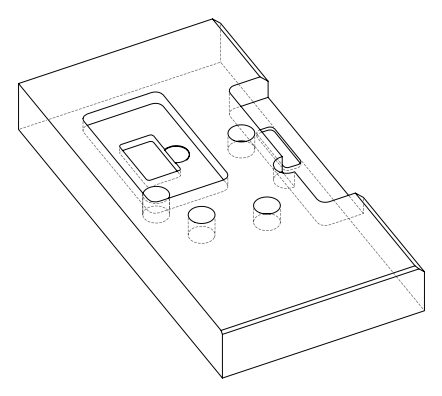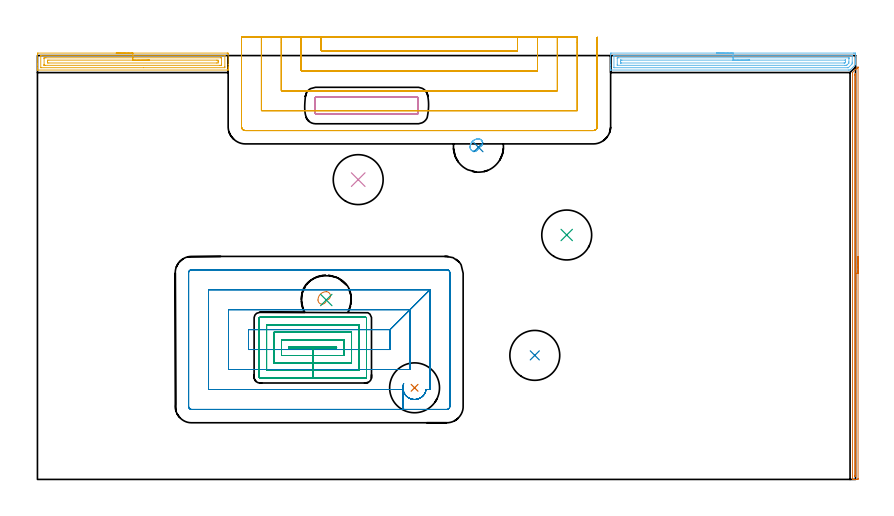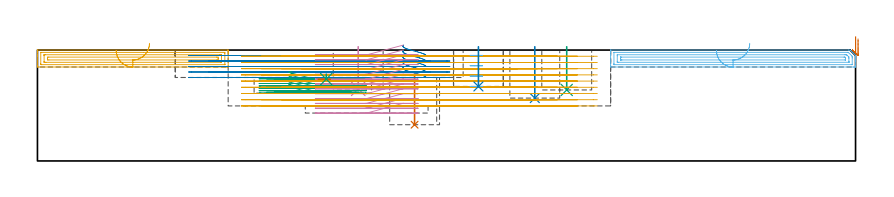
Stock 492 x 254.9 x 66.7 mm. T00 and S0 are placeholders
(PLAN: 15 operations, 7 tool changes, 89.4 min)
(1 INDEXABLE_INSERT_DRILL_BLIND_HOLE_FROM_SOLID | STEP1POCKET | UGT0302_009 | 0.13 min | 31703 mm3)
(2 INDEXABLE_INSERT_DRILL_BLIND_HOLE_FROM_SOLID_1 | STEP1POCKET_1 | UGT0302_009 | 0.13 min | 20409 mm3)
(3 INDEXABLE_INSERT_DRILL_BLIND_HOLE_FROM_SOLID_2 | STEP1POCKET_2 | UGT0302_009 | 0.11 min | 16948 mm3)
(4 INDEXABLE_INSERT_DRILL_BLIND_HOLE_FROM_SOLID_3 | STEP1POCKET_4 | UGT0302_009 | 0.1 min | 16452 mm3)
(5 AREA_MILL | FG_CHAMFER_SURFACE | UGT0205_001 | 3.9 min | 6274 mm3)
(6 AREA_MILL_1 | FG_CHAMFER_SURFACE_1 | UGT0205_001 | 4.92 min | 7974 mm3)
(7 AREA_MILL_2 | FG_CHAMFER_SURFACE_2 | UGT0205_001 | 4.09 min | 1336 mm3)
(8 MILL_RECTANGULAR_POCKET | POCKET_RECTANGULAR_STRAIGHT | NXT0201_012 | Follow Part, ap 4, ae 75% | 14.66 min | 272641 mm3)
(9 MILL_RECTANGULAR_POCKET_1 | POCKET_RECTANGULAR_STRAIGHT_1 | UGT0201_014 | Follow Part, ap 1.5, ae 75% | 9.87 min | 28102 mm3)
(10 MILL_RECTANGULAR_POCKET_2 | POCKET_RECTANGULAR_STRAIGHT_2 | NXT0201_011 | Follow Part, ap 3, ae 75% | 4.97 min | 60039 mm3)
(11 MILL_SLOT | SLOT_PARTIAL_RECTANGULAR | NXT0201_012 | Follow Part, ap 4, ae 75% | 45.26 min | 355007 mm3)
(12 MILL_BLIND_HOLE_FROM_SOLID_MATERIAL | STEP1POCKET_3 | UGT0201_094 | Spiral | 0.89 min | 8991 mm3)
(13 MILL_BLIND_HOLE_FROM_SOLID_MATERIAL_1 | STEP1POCKET_5 | UGT0201_094 | Spiral | 0.23 min | 588 mm3)
(14 BORE_BLIND_HOLE | STEP1POCKET_3 | NXT0332_004 | 0.1 min | 15 mm3)
(15 BORE_BLIND_HOLE_1 | STEP1POCKET_5 | NXT0332_004 | 0.02 min | 4 mm3)
(TOOL UGT0302_009 | Indexable Insert Drill 30mm | D30 PA180 FL50 Z2)
(TOOL UGT0205_001 | Chamfer Mill 20 x 3 x 45 deg. | D20 FL50 Z2)
(TOOL NXT0201_012 | ENDMILL 16mm [2P460-1600-NA 1630] | D16 FL38 Z6)
(TOOL UGT0201_014 | End mill 6 mm | D6 FL24 Z4)
(TOOL NXT0201_011 | ENDMILL 12mm [2P460-1200-NA 1630] | D12 FL38 Z6)
(TOOL UGT0201_094 | End mill 20 mm | D20 FL38 Z4)
(TOOL NXT0332_004 | Bore 30mm [825-36TC06-A25] | D30)
(OP 1 INDEXABLE_INSERT_DRILL_BLIND_HOLE_FROM_SOLID)
G17 G21 G94 G90
T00 M6
G54
G17 G0 G90 X226.8 Y55.1 S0 M3
G43 Z76.7 H0
G94 G81 G98 Z21.8 F250. R52.2
G80
M5
M2
(OP 2 INDEXABLE_INSERT_DRILL_BLIND_HOLE_FROM_SOLID_1)
G17 G21 G94 G90
T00 M6
G54
G17 G0 G90 X299.1 Y74.6 S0 M3
G43 Z76.7 H0
G94 G81 G98 Z37.8 F250. R68.7
G80
M5
M2
(OP 3 INDEXABLE_INSERT_DRILL_BLIND_HOLE_FROM_SOLID_2)
G17 G21 G94 G90
T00 M6
G54
G17 G0 G90 X318.3 Y147. S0 M3
G43 Z76.7 H0
G94 G81 G98 Z42.7 F250. R68.7
G80
M5
M2
(OP 4 INDEXABLE_INSERT_DRILL_BLIND_HOLE_FROM_SOLID_3)
G17 G21 G94 G90
T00 M6
G54
G17 G0 G90 X192.9 Y180.3 S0 M3
G43 Z76.7 H0
G94 G81 G98 Z43.4 F250. R68.7
G80
M5
M2
(OP 5 AREA_MILL)
G17 G21 G94 G90
T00 M6
G54
G17 G0 G90 X47.35 Y256.4 S1061 M3
G43 Z76.7 H0
Z66.5
G94 G1 X47.388 Z65.628 F250.
X47.502 Z64.764
X47.691 Z63.912
X47.953 Z63.08
X48.287 Z62.274
X48.69 Z61.5
X49.158 Z60.764
X49.69 Z60.072
X50.279 Z59.429
X50.922 Z58.84
X51.614 Z58.308
X52.35 Z57.84
X53.124 Z57.437
X53.93 Z57.103
X54.762 Z56.841
X55.614 Z56.652
X56.478 Z56.538
X57.35 Z56.5
X114.081
X114.349 Y256.397 Z56.502
X114.69 Y256.392 Z56.506
X114.7 Y256.046 Z56.852
Y249.512 Z63.383
Y248.068 Z64.829
Y247.723 Z65.172
Y247.035 Z65.865
Y246.685 Z66.215
X114.693 Y246.267 Z66.624
X114.69 Y246.203 Z66.688
X114.528 Y246.2 Z66.7
X0.172
X0.01 Y246.203 Z66.688
X0.006 Y246.268 Z66.624
X0. Y246.685 Z66.215
Y247.034 Z65.865
Y247.723 Z65.172
Y248.962 Z63.935
Y249.512 Z63.383
Y250.131 Z62.764
Y255.771 Z57.127
X0.002 Y256.048 Z56.85
X0.01 Y256.392 Z56.506
X0.353 Y256.399 Z56.499
X57.35 Y256.4 Z56.5
Y254.986 Z57.914
X112.403 Y254.985 Z57.915
X112.621 Y254.982 Z57.918
X112.679 Y254.979 Z57.921
X112.69 Y254.968 Z57.932
X112.696 Y254.934 Z57.966
X112.699 Y254.877 Z58.023
Y248.212 Z64.688
X112.693 Y247.723 Z65.177
X112.69 Y247.629 Z65.271
X112.512 Y247.619 Z65.281
X112.403 Y247.615 Z65.285
X63.777 Y247.614 Z65.286
X2.296 Y247.615 Z65.285
X2.079 Y247.618 Z65.282
X2.021 Y247.621 Z65.279
X2.01 Y247.632 Z65.268
X2.004 Y247.666 Z65.234
X2.001 Y247.723 Z65.177
X2. Y254.388 Z58.512
X2.006 Y254.877 Z58.023
X2.01 Y254.971 Z57.929
X2.188 Y254.981 Z57.919
X2.297 Y254.985 Z57.915
X57.35 Y254.986 Z57.914
Y253.572 Z59.328
X110.025 Y253.571 Z59.329
X110.508 Y253.569 Z59.331
X110.667 Y253.567 Z59.333
X110.687 Y253.565 Z59.335
X110.692 Y253.512 Z59.388
X110.697 Y253.409 Z59.491
X110.699 Y253.281 Z59.619
X110.7 Y253.088 Z59.812
Y250.213 Z62.687
X110.699 Y249.512 Z63.388
X110.698 Y249.321 Z63.579
X110.69 Y249.127 Z63.773
X110.679 Y249.035 Z63.865
X110.628 Y249.033 Z63.867
X110.508 Y249.03 Z63.87
X110.097 Y249.029 Z63.871
X109.614 Y249.028 Z63.872
X4.675 Y249.029 Z63.871
X4.192 Y249.031 Z63.869
X4.033 Y249.033 Z63.867
X4.013 Y249.035 Z63.865
X4.008 Y249.088 Z63.812
X4.003 Y249.191 Z63.709
X4.001 Y249.319 Z63.581
X4. Y249.512 Z63.388
Y253.088 Z59.812
X4.002 Y253.279 Z59.621
X4.01 Y253.473 Z59.427
X4.021 Y253.565 Z59.335
X4.072 Y253.567 Z59.333
X4.192 Y253.57 Z59.33
X4.603 Y253.571 Z59.329
X5.086 Y253.572 Z59.328
X57.35
Y252.157 Z60.743
X107.864
X108.675 Y252.15 Z60.75
X108.7 Y251.321 Z61.579
Y251.3 Z61.6
X108.677 Y250.45 Z62.45
X107.827 Y250.443 Z62.457
X6.836
X6.025 Y250.45 Z62.45
X6. Y251.279 Z61.621
Y251.3 Z61.6
X6.023 Y252.15 Z60.75
X6.873 Y252.157 Z60.743
X57.35
X58.222 Z60.781
X59.086 Z60.895
X59.938 Z61.083
X60.77 Z61.346
X61.576 Z61.68
X62.35 Z62.082
X63.086 Z62.551
X63.778 Z63.082
X64.421 Z63.672
X65.01 Z64.315
X65.542 Z65.007
X66.01 Z65.743
X66.413 Z66.516
X66.747 Z67.322
X67.009 Z68.154
X67.198 Z69.006
X67.312 Z69.871
X67.35 Z70.743
G0 Z76.7
M5
M2
(OP 6 AREA_MILL_1)
G17 G21 G94 G90
T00 M6
G54
G17 G0 G90 X408.35 Y256.4 S1061 M3
G43 Z76.7 H0
Z66.5
G94 G1 X408.388 Z65.628 F250.
X408.502 Z64.764
X408.691 Z63.912
X408.953 Z63.08
X409.287 Z62.274
X409.69 Z61.5
X410.158 Z60.764
X410.69 Z60.072
X411.279 Z59.429
X411.922 Z58.84
X412.614 Z58.309
X413.35 Z57.84
X414.124 Z57.437
X414.93 Z57.103
X415.762 Z56.841
X416.614 Z56.652
X417.478 Z56.538
X418.35 Z56.5
X490.788 Y256.399 Z56.501
X491.414 Y256.396 Z56.504
X491.993 Y256.391 Z56.505
X491.997 Y256.355 Z56.541
X492. Y255.771 Z57.125
Y255.464 Z57.432
Y253.088 Z59.806
Y252.475 Z60.422
Y252.194 Z60.702
Y251.581 Z61.316
Y251.3 Z61.596
Y250.738 Z62.161
Y250.073 Z62.826
X491.992 Y249.512 Z63.387
X491.99 Y249.5 Z63.398
X491.86 Y249.359 Z63.539
X489.025 Y246.525 Z66.374
X488.882 Y246.382 Z66.516
X488.741 Y246.243 Z66.656
X488.702 Y246.207 Z66.693
X487.85 Y246.2 Z66.7
X344.84
X344.71 Y246.203 Z66.688
X344.707 Y246.254 Z66.637
X344.7 Y246.595 Z66.304
Y247.161 Z65.738
Y247.723 Z65.172
Y248.899 Z63.998
Y249.512 Z63.382
Y255.771 Z57.126
X344.702 Y256.08 Z56.817
X344.71 Y256.391 Z56.505
X345.021 Y256.399 Z56.499
X418.35 Y256.4 Z56.5
Y254.986 Z57.914
X489.632 Y254.985 Z57.915
X489.741 Y254.984 Z57.916
X489.957 Y254.979 Z57.921
X489.991 Y254.974 Z57.926
X489.994 Y254.961 Z57.939
X489.997 Y254.929 Z57.971
X489.999 Y254.877 Z58.023
X490. Y250.932 Z61.968
X489.996 Y250.406 Z62.494
X489.991 Y250.046 Z62.854
X489.975 Y249.937 Z62.963
X489.597 Y249.547 Z63.353
X487.85 Y247.8 Z65.1
X487.812 Y247.762 Z65.138
X487.771 Y247.723 Z65.177
X487.676 Y247.638 Z65.262
X487.651 Y247.621 Z65.279
X487.539 Y247.618 Z65.282
X487.394 Y247.616 Z65.284
X487.177 Y247.614 Z65.286
X487.068
X347.068 Y247.615 Z65.285
X346.959 Y247.616 Z65.284
X346.743 Y247.621 Z65.279
X346.709 Y247.626 Z65.274
X346.706 Y247.639 Z65.261
X346.703 Y247.671 Z65.229
X346.701 Y247.723 Z65.177
X346.7 Y254.351 Z58.549
X346.703 Y254.877 Z58.023
X346.707 Y254.968 Z57.932
X346.709 Y254.975 Z57.925
X346.722 Y254.979 Z57.921
X346.778 Y254.983 Z57.917
X346.85 Y254.985 Z57.915
X418.35 Y254.986 Z57.914
Y253.572 Z59.328
X487.919 Y253.571 Z59.329
X487.961 Y253.57 Z59.33
X487.983 Y253.568 Z59.332
X487.988 Y253.566 Z59.334
X487.991 Y253.538 Z59.362
X487.998 Y253.238 Z59.662
X488. Y253.088 Z59.812
Y252.938 Z59.962
X487.999 Y251.151 Z61.749
X487.99 Y250.406 Z62.494
X487.924 Y250.332 Z62.568
X487.85 Y250.252 Z62.648
X486.959 Y249.359 Z63.541
X486.707 Y249.115 Z63.785
X486.637 Y249.048 Z63.852
X486.544 Y249.035 Z63.865
X486.068 Y249.031 Z63.869
X485.658 Y249.029 Z63.871
X348.781
X348.739 Y249.03 Z63.87
X348.717 Y249.032 Z63.868
X348.712 Y249.034 Z63.866
X348.709 Y249.062 Z63.838
X348.702 Y249.362 Z63.538
X348.7 Y249.512 Z63.388
Y249.662 Z63.238
Y253.088 Z59.812
Y253.238 Z59.662
X348.702 Y253.389 Z59.511
X348.706 Y253.489 Z59.411
X348.71 Y253.563 Z59.337
X348.731 Y253.565 Z59.335
X348.85 Y253.568 Z59.332
X349.26 Y253.571 Z59.329
X418.35 Y253.572 Z59.328
Y252.157 Z60.743
X485.621
X485.825 Y252.156 Z60.744
X485.927 Y252.154 Z60.746
X485.976 Y252.151 Z60.749
X485.99 Y252.148 Z60.752
X485.991 Y252.13 Z60.77
X486. Y251.369 Z61.531
X485.999 Y251.3 Z61.6
X485.99 Y250.888 Z62.012
X485.982 Y250.843 Z62.057
X485.955 Y250.811 Z62.089
X485.902 Y250.754 Z62.146
X485.811 Y250.664 Z62.236
X485.596 Y250.456 Z62.444
X485.177 Y250.444 Z62.456
X485.14 Y250.443 Z62.457
X351.079
X350.875 Y250.444 Z62.456
X350.773 Y250.446 Z62.454
X350.724 Y250.449 Z62.451
X350.71 Y250.452 Z62.448
X350.7 Y251.3 Z61.6
X350.705 Y252.121 Z60.779
X350.71 Y252.147 Z60.753
X350.724 Y252.15 Z60.75
X350.776 Y252.154 Z60.746
X350.882 Y252.156 Z60.744
X351.096 Y252.157 Z60.743
X351.523
X418.35
X419.222 Z60.781
X420.086 Z60.895
X420.938 Z61.083
X421.77 Z61.346
X422.576 Z61.68
X423.35 Z62.082
X424.086 Z62.551
X424.778 Z63.082
X425.421 Z63.672
X426.01 Z64.315
X426.542 Z65.007
X427.01 Z65.743
X427.413 Z66.516
X427.747 Z67.322
X428.009 Z68.154
X428.198 Z69.006
X428.312 Z69.871
X428.35 Z70.743
G0 Z76.7
M5
M2
(OP 7 AREA_MILL_2)
G17 G21 G94 G90
T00 M6
G54
G17 G0 G90 X493.5 Y134. S1061 M3
G43 Z76.7 H0
Z73.4
G94 G1 Y133.962 Z72.528 F250.
Y133.848 Z71.663
Y133.659 Z70.812
Y133.397 Z69.98
Y133.063 Z69.174
Y132.66 Z68.4
Y132.192 Z67.664
Y131.66 Z66.972
Y131.071 Z66.329
Y130.428 Z65.74
Y129.736 Z65.208
Y129. Z64.74
Y128.226 Z64.337
Y127.42 Z64.003
Y126.588 Z63.741
Y125.737 Z63.552
Y124.872 Z63.438
Y124. Z63.4
Y0.627
X493.497 Y0.282
X493.492 Y0.01 Z63.403
X493.16 Y0. Z63.734
X492.639 Z64.258
X492.287 Z64.609
X491.765 Z65.131
X491.413 Z65.481
X490.474 Z66.426
X490.336 Y0.002 Z66.557
X490.203 Y0.01 Z66.688
X490.2 Y0.18 Z66.7
Y244.691
X490.202 Y244.699 Z66.698
X490.204 Y244.704 Z66.695
X492.287 Y246.789 Z64.609
X492.425 Y246.926 Z64.473
X492.582 Y247.083 Z64.316
X492.724 Y247.226 Z64.172
X492.872 Y247.373 Z64.026
X493.009 Y247.51 Z63.889
X493.16 Y247.663 Z63.735
X493.319 Y247.82 Z63.579
X493.437 Y247.94 Z63.457
X493.489 Y247.989 Z63.403
X493.497 Y247.901 Z63.4
X493.5 Y247.861
Y124.
X492.086 Z64.814
Y2.621
X492.085 Y2.415 Z64.815
X492.084 Y2.306 Z64.816
X492.079 Y2.026 Z64.821
X491.813 Y2.006 Z65.087
X491.662 Y2.005 Z65.238
X491.63 Y2.008 Z65.27
X491.621 Y2.011 Z65.279
X491.619 Y2.022 Z65.281
X491.616 Y2.059 Z65.284
X491.615 Y2.209 Z65.285
X491.614 Y2.415 Z65.286
X491.615 Y242.903 Z65.285
X491.616 Y243.385 Z65.284
X491.619 Y243.587 Z65.281
X491.621 Y243.644 Z65.279
X491.644 Y243.682 Z65.256
X491.75 Y243.797 Z65.15
X491.857 Y243.902 Z65.043
X492.026 Y244.064 Z64.874
X492.079 Y244.111 Z64.821
X492.082 Y244.006 Z64.818
X492.085 Y243.797 Z64.815
Y243.591
X492.086 Y124. Z64.814
Y123.128 Z64.852
Y122.264 Z64.966
Y121.412 Z65.155
Y120.58 Z65.417
Y119.774 Z65.751
Y119. Z66.154
Y118.264 Z66.623
Y117.572 Z67.154
Y116.929 Z67.743
Y116.34 Z68.386
Y115.809 Z69.078
Y115.34 Z69.814
Y114.937 Z70.588
Y114.603 Z71.394
Y114.341 Z72.226
Y114.152 Z73.078
Y114.038 Z73.943
Y114. Z74.814
G0 Z76.7
M5
M2
(OP 8 MILL_RECTANGULAR_POCKET)
G17 G21 G94 G90
T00 M6
G54
G17 G0 G90 X220.25 Y57.577 S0 M3
G43 Z76.7 H1
Z69.7
G94 G1 X220.012 Y56.828 Z69.489 F250.
X219.939 Y56.461 Z69.389
X219.867 Y56.093 Z69.288
X219.798 Y55.147 Z69.034
X219.858 Y54.2 Z68.78
X220.044 Y53.271 Z68.526
X220.353 Y52.374 Z68.272
X220.518 Y52.037 Z68.172
X220.682 Y51.7 Z68.071
X221.217 Y50.876 Z67.808
X221.862 Y50.135 Z67.545
X222.604 Y49.491 Z67.281
X222.915 Y49.281 Z67.181
X223.225 Y49.074 Z67.081
X223.79 Y48.773 Z66.909
X224.381 Y48.525 Z66.738
X225.151 Y48.302 Z66.523
X225.516 Y48.214 Z66.422
X226.497 Y48.103 Z66.158
X227.484 Y48.129 Z65.893
X228.458 Y48.294 Z65.628
X229.399 Y48.594 Z65.364
X229.739 Y48.751 Z65.263
X230.08 Y48.91 Z65.163
X230.938 Y49.45 Z64.891
X231.711 Y50.108 Z64.619
X232.381 Y50.87 Z64.347
X232.591 Y51.181 Z64.246
X232.802 Y51.492 Z64.146
X233.254 Y52.381 Z63.879
X233.576 Y53.325 Z63.611
X233.722 Y54.1 Z63.4
X236. F500.
Y114.1
X224. Y102.1
X212. Y90.1
X126.9
Y78.1
X212.
Y90.1
X224. Y102.1
X114.9
Y66.1
X224.
Y102.1
X236. Y114.1
X102.9
Y54.1
X219.882
Y42.1
X246.2
G3 X248. Y43.9 R1.8
G1 Y124.3
G3 X246.2 Y126.1 R1.8
G1 X92.7
G3 X90.9 Y124.3 R1.8
G1 Y43.9
G3 X92.7 Y42.1 R1.8
G1 X219.882
X220.882
G0 X220.25 Y57.576 Z66.4
G1 X220.012 Y56.828 Z66.19 F250.
X219.939 Y56.461 Z66.089
X219.867 Y56.093 Z65.989
X219.798 Y55.143 Z65.734
X219.859 Y54.193 Z65.478
X220.047 Y53.26 Z65.223
X220.359 Y52.36 Z64.968
X220.524 Y52.023 Z64.868
X220.69 Y51.686 Z64.767
X221.224 Y50.868 Z64.505
X221.866 Y50.131 Z64.244
X222.604 Y49.491 Z63.982
X222.915 Y49.281 Z63.881
X223.225 Y49.074 Z63.781
X223.79 Y48.773 Z63.61
X224.381 Y48.525 Z63.438
X224.737 Y48.416 Z63.338
X225.095 Y48.306 Z63.238
X225.957 Y48.147 Z63.003
X226.832 Y48.096 Z62.768
X227.706 Y48.155 Z62.533
X228.566 Y48.321 Z62.299
X229.399 Y48.594 Z62.064
X229.739 Y48.751 Z61.963
X230.08 Y48.91 Z61.863
X230.938 Y49.449 Z61.591
X231.709 Y50.107 Z61.32
X232.379 Y50.868 Z61.048
X232.59 Y51.178 Z60.947
X232.8 Y51.489 Z60.847
X233.253 Y52.379 Z60.579
X233.576 Y53.325 Z60.311
X233.722 Y54.1 Z60.1
X236. F500.
Y114.1
X224. Y102.1
X212. Y90.1
X126.9
Y78.1
X212.
Y90.1
X224. Y102.1
X114.9
Y66.1
X224.
Y102.1
X236. Y114.1
X102.9
Y54.1
X219.882
Y42.1
X246.2
G3 X248. Y43.9 R1.8
G1 Y124.3
G3 X246.2 Y126.1 R1.8
G1 X92.7
G3 X90.9 Y124.3 R1.8
G1 Y43.9
G3 X92.7 Y42.1 R1.8
G1 X219.882
X220.882
G0 X220.252 Y57.576 Z63.1
G1 X220.21 Y57.476 Z63.071 F250.
X220.149 Y57.301 Z63.021
X220.049 Y56.939 Z62.92
X219.952 Y56.577 Z62.82
X219.814 Y55.589 Z62.553
X219.818 Y54.591 Z62.285
X219.962 Y53.604 Z62.018
X220.245 Y52.647 Z61.751
X220.66 Y51.74 Z61.483
X221.199 Y50.9 Z61.216
X221.851 Y50.146 Z60.949
X222.604 Y49.49 Z60.681
X222.915 Y49.281 Z60.581
X223.228 Y49.073 Z60.48
X223.861 Y48.741 Z60.289
X224.523 Y48.475 Z60.097
X224.885 Y48.372 Z59.997
X225.246 Y48.27 Z59.896
X226.033 Y48.138 Z59.682
X226.83 Y48.096 Z59.468
X227.205 Y48.118 Z59.368
X227.579 Y48.14 Z59.267
X228.555 Y48.322 Z59.001
X229.495 Y48.639 Z58.736
X230.382 Y49.085 Z58.47
X231.197 Y49.651 Z58.204
X231.476 Y49.901 Z58.103
X231.755 Y50.152 Z58.003
X232.247 Y50.699 Z57.806
X232.678 Y51.294 Z57.609
X233.046 Y51.931 Z57.412
X233.198 Y52.274 Z57.311
X233.35 Y52.616 Z57.211
X233.577 Y53.326 Z57.011
X233.722 Y54.1 Z56.8
X236. F500.
Y114.1
X224. Y102.1
X212. Y90.1
X126.9
Y78.1
X212.
Y90.1
X224. Y102.1
X114.9
Y66.1
X224.
Y102.1
X236. Y114.1
X102.9
Y54.1
X219.882
Y42.1
X246.2
G3 X248. Y43.9 R1.8
G1 Y124.3
G3 X246.2 Y126.1 R1.8
G1 X92.7
G3 X90.9 Y124.3 R1.8
G1 Y43.9
G3 X92.7 Y42.1 R1.8
G1 X219.882
X220.882
G0 X220.251 Y57.578 Z59.8
G1 X220.232 Y57.533 Z59.787 F250.
X220.019 Y56.857 Z59.597
X219.944 Y56.49 Z59.497
X219.871 Y56.122 Z59.396
X219.798 Y55.135 Z59.131
X219.865 Y54.147 Z58.866
X220.07 Y53.178 Z58.6
X220.192 Y52.824 Z58.5
X220.314 Y52.469 Z58.399
X220.73 Y51.615 Z58.145
X221.257 Y50.825 Z57.89
X221.885 Y50.112 Z57.636
X222.604 Y49.491 Z57.381
X222.915 Y49.281 Z57.281
X223.228 Y49.073 Z57.18
X223.861 Y48.741 Z56.989
X224.523 Y48.475 Z56.797
X224.885 Y48.372 Z56.696
X225.246 Y48.27 Z56.596
X226.033 Y48.138 Z56.382
X226.83 Y48.096 Z56.168
X227.205 Y48.118 Z56.068
X227.579 Y48.14 Z55.967
X228.595 Y48.332 Z55.69
X229.572 Y48.671 Z55.413
X230.489 Y49.15 Z55.136
X231.326 Y49.757 Z54.859
X232.024 Y50.436 Z54.598
X232.537 Y51.085 Z54.376
X232.971 Y51.789 Z54.155
X233.319 Y52.539 Z53.933
X233.576 Y53.325 Z53.711
X233.723 Y54.1 Z53.5
X236. F500.
Y114.1
X224. Y102.1
X212. Y90.1
X126.9
Y78.1
X212.
Y90.1
X224. Y102.1
X114.9
Y66.1
X224.
Y102.1
X236. Y114.1
X102.9
Y54.1
X219.882
Y42.1
X246.2
G3 X248. Y43.9 R1.8
G1 Y124.3
G3 X246.2 Y126.1 R1.8
G1 X92.7
G3 X90.9 Y124.3 R1.8
G1 Y43.9
G3 X92.7 Y42.1 R1.8
G1 X219.882
X220.882
G0 X220.262 Y57.571 Z56.5
G1 X220.138 Y57.264 Z56.411 F250.
X219.909 Y56.358 Z56.161
X219.861 Y55.987 Z56.061
X219.815 Y55.614 Z55.96
Y54.613 Z55.692
X219.958 Y53.622 Z55.423
X220.24 Y52.661 Z55.155
X220.655 Y51.75 Z54.887
X221.195 Y50.907 Z54.618
X221.849 Y50.149 Z54.35
X222.604 Y49.491 Z54.082
X222.915 Y49.281 Z53.981
X223.225 Y49.074 Z53.882
X223.79 Y48.773 Z53.71
X224.381 Y48.525 Z53.538
X224.737 Y48.416 Z53.438
X225.095 Y48.306 Z53.338
X225.957 Y48.147 Z53.103
X226.832 Y48.096 Z52.868
X227.706 Y48.155 Z52.634
X228.566 Y48.321 Z52.399
X229.399 Y48.594 Z52.164
X229.739 Y48.751 Z52.064
X230.079 Y48.909 Z51.963
X230.898 Y49.42 Z51.704
X231.64 Y50.038 Z51.446
X232.289 Y50.752 Z51.187
X232.835 Y51.548 Z50.929
X233.267 Y52.411 Z50.67
X233.576 Y53.325 Z50.411
X233.723 Y54.1 Z50.2
X236. F500.
Y114.1
X224. Y102.1
X212. Y90.1
X126.9
Y78.1
X212.
Y90.1
X224. Y102.1
X114.9
Y66.1
X224.
Y102.1
X236. Y114.1
X102.9
Y54.1
X219.881
Y42.1
X246.2
G3 X248. Y43.9 R1.8
G1 Y124.3
G3 X246.2 Y126.1 R1.8
G1 X92.7
G3 X90.9 Y124.3 R1.8
G1 Y43.9
G3 X92.7 Y42.1 R1.8
G1 X219.881
X220.881
G0 Z76.7
M5
M2
(OP 9 MILL_RECTANGULAR_POCKET_1)
G17 G21 G94 G90
T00 M6
G54
G17 G0 G90 X153.066 Y79.5 S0 M3
G43 Z76.7 H0
Z53.872
G94 G1 X151.3 Z53.399 F250.
Y79. Z53.265
X165.6 Z49.433
X179.9 F500.
Y79.5
X151.3
Y79.
X165.6
Y74.5
X184.4
Y84.
X146.8
Y74.5
X165.6
Y70.
X188.9
Y88.5
X142.3
Y70.
X165.6
Y65.5
X193.4
Y93.
X137.8
Y65.5
X165.6
Y61.
X197.4
G3 X197.9 Y61.5 R0.5
G1 Y97.
G3 X197.4 Y97.5 R0.5
G1 X133.8
G3 X133.3 Y97. R0.5
G1 Y61.5
G3 X133.8 Y61. R0.5
G1 X165.6
X166.6
G0 X153.066 Y79.5 Z52.433
G1 X151.3 Z51.96 F250.
Y79. Z51.826
X165.6 Z47.994
X179.9 F500.
Y79.5
X151.3
Y79.
X165.6
Y74.5
X184.4
Y84.
X146.8
Y74.5
X165.6
Y70.
X188.9
Y88.5
X142.3
Y70.
X165.6
Y65.5
X193.4
Y93.
X137.8
Y65.5
X165.6
Y61.
X197.4
G3 X197.9 Y61.5 R0.5
G1 Y97.
G3 X197.4 Y97.5 R0.5
G1 X133.8
G3 X133.3 Y97. R0.5
G1 Y61.5
G3 X133.8 Y61. R0.5
G1 X165.6
X166.6
G0 X153.066 Y79.5 Z50.994
G1 X151.3 Z50.521 F250.
Y79. Z50.387
X165.6 Z46.556
X179.9 F500.
Y79.5
X151.3
Y79.
X165.6
Y74.5
X184.4
Y84.
X146.8
Y74.5
X165.6
Y70.
X188.9
Y88.5
X142.3
Y70.
X165.6
Y65.5
X193.4
Y93.
X137.8
Y65.5
X165.6
Y61.
X197.4
G3 X197.9 Y61.5 R0.5
G1 Y97.
G3 X197.4 Y97.5 R0.5
G1 X133.8
G3 X133.3 Y97. R0.5
G1 Y61.5
G3 X133.8 Y61. R0.5
G1 X165.6
X166.6
G0 X153.066 Y79.5 Z49.556
G1 X151.3 Z49.082 F250.
Y79. Z48.948
X165.6 Z45.117
X179.9 F500.
Y79.5
X151.3
Y79.
X165.6
Y74.5
X184.4
Y84.
X146.8
Y74.5
X165.6
Y70.
X188.9
Y88.5
X142.3
Y70.
X165.6
Y65.5
X193.4
Y93.
X137.8
Y65.5
X165.6
Y61.
X197.4
G3 X197.9 Y61.5 R0.5
G1 Y97.
G3 X197.4 Y97.5 R0.5
G1 X133.8
G3 X133.3 Y97. R0.5
G1 Y61.5
G3 X133.8 Y61. R0.5
G1 X165.6
X166.6
G0 X153.066 Y79.5 Z48.117
G1 X151.3 Z47.643 F250.
Y79. Z47.509
X165.6 Z43.678
X179.9 F500.
Y79.5
X151.3
Y79.
X165.6
Y74.5
X184.4
Y84.
X146.8
Y74.5
X165.6
Y70.
X188.9
Y88.5
X142.3
Y70.
X165.6
Y65.5
X193.4
Y93.
X137.8
Y65.5
X165.6
Y61.
X197.4
G3 X197.9 Y61.5 R0.5
G1 Y97.
G3 X197.4 Y97.5 R0.5
G1 X133.8
G3 X133.3 Y97. R0.5
G1 Y61.5
G3 X133.8 Y61. R0.5
G1 X165.6
X166.6
G0 X153.066 Y79.5 Z46.678
G1 X151.3 Z46.205 F250.
Y79. Z46.071
X165.6 Z42.239
X179.9 F500.
Y79.5
X151.3
Y79.
X165.6
Y74.5
X184.4
Y84.
X146.8
Y74.5
X165.6
Y70.
X188.9
Y88.5
X142.3
Y70.
X165.6
Y65.5
X193.4
Y93.
X137.8
Y65.5
X165.6
Y61.
X197.4
G3 X197.9 Y61.5 R0.5
G1 Y97.
G3 X197.4 Y97.5 R0.5
G1 X133.8
G3 X133.3 Y97. R0.5
G1 Y61.5
G3 X133.8 Y61. R0.5
G1 X165.6
X166.6
G0 X153.066 Y79.5 Z45.239
G1 X151.3 Z44.766 F250.
Y79. Z44.632
X165.6 Z40.8
X179.9 F500.
Y79.5
X151.3
Y79.
X165.6
Y74.5
X184.4
Y84.
X146.8
Y74.5
X165.6
Y70.
X188.9
Y88.5
X142.3
Y70.
X165.6
Y65.5
X193.4
Y93.
X137.8
Y65.5
X165.6
Y61.
X197.4
G3 X197.9 Y61.5 R0.5
G1 Y97.
G3 X197.4 Y97.5 R0.5
G1 X133.8
G3 X133.3 Y97. R0.5
G1 Y61.5
G3 X133.8 Y61. R0.5
G1 X165.6
X166.6
G0 Z76.7
M5
M2
(OP 10 MILL_RECTANGULAR_POCKET_2)
G17 G21 G94 G90
T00 M6
G54
G17 G0 G90 X220.076 Y229.8 S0 M3
G43 Z76.7 H1
Z69.7
G94 G1 X198. Z63.785 F250.
X167.3 F500.
G3 X167.1 Y229.6 R0.2
G1 Y220.1
G3 X167.3 Y219.9 R0.2
G1 X228.7
G3 X228.9 Y220.1 R0.2
G1 Y229.6
G3 X228.7 Y229.8 R0.2
G1 X198.
X197.
G0 X220.076 Z66.785
G1 X198. Z60.869 F250.
X167.3 F500.
G3 X167.1 Y229.6 R0.2
G1 Y220.1
G3 X167.3 Y219.9 R0.2
G1 X228.7
G3 X228.9 Y220.1 R0.2
G1 Y229.6
G3 X228.7 Y229.8 R0.2
G1 X198.
X197.
G0 X220.076 Z63.869
G1 X198. Z57.954 F250.
X167.3 F500.
G3 X167.1 Y229.6 R0.2
G1 Y220.1
G3 X167.3 Y219.9 R0.2
G1 X228.7
G3 X228.9 Y220.1 R0.2
G1 Y229.6
G3 X228.7 Y229.8 R0.2
G1 X198.
X197.
G0 X220.076 Z60.954
G1 X198. Z55.038 F250.
X167.3 F500.
G3 X167.1 Y229.6 R0.2
G1 Y220.1
G3 X167.3 Y219.9 R0.2
G1 X228.7
G3 X228.9 Y220.1 R0.2
G1 Y229.6
G3 X228.7 Y229.8 R0.2
G1 X198.
X197.
G0 X220.076 Z58.038
G1 X198. Z52.123 F250.
X167.3 F500.
G3 X167.1 Y229.6 R0.2
G1 Y220.1
G3 X167.3 Y219.9 R0.2
G1 X228.7
G3 X228.9 Y220.1 R0.2
G1 Y229.6
G3 X228.7 Y229.8 R0.2
G1 X198.
X197.
G0 X220.076 Z55.123
G1 X198. Z49.208 F250.
X167.3 F500.
G3 X167.1 Y229.6 R0.2
G1 Y220.1
G3 X167.3 Y219.9 R0.2
G1 X228.7
G3 X228.9 Y220.1 R0.2
G1 Y229.6
G3 X228.7 Y229.8 R0.2
G1 X198.
X197.
G0 X220.076 Z52.208
G1 X198. Z46.292 F250.
X167.3 F500.
G3 X167.1 Y229.6 R0.2
G1 Y220.1
G3 X167.3 Y219.9 R0.2
G1 X228.7
G3 X228.9 Y220.1 R0.2
G1 Y229.6
G3 X228.7 Y229.8 R0.2
G1 X198.
X197.
G0 X220.076 Z49.292
G1 X198. Z43.377 F250.
X167.3 F500.
G3 X167.1 Y229.6 R0.2
G1 Y220.1
G3 X167.3 Y219.9 R0.2
G1 X228.7
G3 X228.9 Y220.1 R0.2
G1 Y229.6
G3 X228.7 Y229.8 R0.2
G1 X198.
X197.
G0 X220.076 Z46.377
G1 X198. Z40.462 F250.
X167.3 F500.
G3 X167.1 Y229.6 R0.2
G1 Y220.1
G3 X167.3 Y219.9 R0.2
G1 X228.7
G3 X228.9 Y220.1 R0.2
G1 Y229.6
G3 X228.7 Y229.8 R0.2
G1 X198.
X197.
G0 X220.076 Z43.462
G1 X198. Z37.546 F250.
X167.3 F500.
G3 X167.1 Y229.6 R0.2
G1 Y220.1
G3 X167.3 Y219.9 R0.2
G1 X228.7
G3 X228.9 Y220.1 R0.2
G1 Y229.6
G3 X228.7 Y229.8 R0.2
G1 X198.
X197.
G0 X220.076 Z40.546
G1 X198. Z34.631 F250.
X167.3 F500.
G3 X167.1 Y229.6 R0.2
G1 Y220.1
G3 X167.3 Y219.9 R0.2
G1 X228.7
G3 X228.9 Y220.1 R0.2
G1 Y229.6
G3 X228.7 Y229.8 R0.2
G1 X198.
X197.
G0 X220.076 Z37.631
G1 X198. Z31.715 F250.
X167.3 F500.
G3 X167.1 Y229.6 R0.2
G1 Y220.1
G3 X167.3 Y219.9 R0.2
G1 X228.7
G3 X228.9 Y220.1 R0.2
G1 Y229.6
G3 X228.7 Y229.8 R0.2
G1 X198.
X197.
G0 X220.076 Z34.715
G1 X198. Z28.8 F250.
X167.3 F500.
G3 X167.1 Y229.6 R0.2
G1 Y220.1
G3 X167.3 Y219.9 R0.2
G1 X228.7
G3 X228.9 Y220.1 R0.2
G1 Y229.6
G3 X228.7 Y229.8 R0.2
G1 X198.
X197.
G0 Z76.7
M5
M2
(OP 11 MILL_SLOT)
G17 G21 G94 G90
T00 M6
G54
G17 G0 G90 X170.7 Y265.9 S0 M3
G43 Z76.7 H1
Z62.967
G94 G1 Y262.9 F250.
Y257.8 F500.
X288.7
Y262.9
Y265.9 F250.
X158.7
Y262.9
Y245.8 F500.
X300.7
Y262.9
Y265.9 F250.
X146.7
Y262.9
Y233.8 F500.
X312.7
Y262.9
Y265.9 F250.
X134.7
Y262.9
Y221.8 F500.
X324.7
Y262.9
Y265.9 F250.
X122.7
Y262.9
Y212.2 F500.
G3 X125.1 Y209.8 R2.4
G1 X334.3
G3 X336.7 Y212.2 R2.4
G1 Y262.9
Y265.9 F250.
G0 X170.7 Z59.233
G1 Y262.9
Y257.8 F500.
X288.7
Y262.9
Y265.9 F250.
X158.7
Y262.9
Y245.8 F500.
X300.7
Y262.9
Y265.9 F250.
X146.7
Y262.9
Y233.8 F500.
X312.7
Y262.9
Y265.9 F250.
X134.7
Y262.9
Y221.8 F500.
X324.7
Y262.9
Y265.9 F250.
X122.7
Y262.9
Y212.2 F500.
G3 X125.1 Y209.8 R2.4
G1 X334.3
G3 X336.7 Y212.2 R2.4
G1 Y262.9
Y265.9 F250.
G0 X170.7 Z55.5
G1 Y262.9
Y257.8 F500.
X288.7
Y262.9
Y265.9 F250.
X158.7
Y262.9
Y245.8 F500.
X300.7
Y262.9
Y265.9 F250.
X146.7
Y262.9
Y233.8 F500.
X312.7
Y262.9
Y265.9 F250.
X134.7
Y262.9
Y221.8 F500.
X324.7
Y262.9
Y265.9 F250.
X122.7
Y262.9
Y212.2 F500.
G3 X125.1 Y209.8 R2.4
G1 X334.3
G3 X336.7 Y212.2 R2.4
G1 Y262.9
Y265.9 F250.
G0 X170.7 Z51.767
G1 Y262.9
Y257.8 F500.
X288.7
Y262.9
Y265.9 F250.
X158.7
Y262.9
Y245.8 F500.
X300.7
Y262.9
Y265.9 F250.
X146.7
Y262.9
Y233.8 F500.
X312.7
Y262.9
Y265.9 F250.
X134.7
Y262.9
Y221.8 F500.
X324.7
Y262.9
Y265.9 F250.
X122.7
Y262.9
Y212.2 F500.
G3 X125.1 Y209.8 R2.4
G1 X334.3
G3 X336.7 Y212.2 R2.4
G1 Y262.9
Y265.9 F250.
G0 X170.7 Z48.033
G1 Y262.9
Y257.8 F500.
X288.7
Y262.9
Y265.9 F250.
X158.7
Y262.9
Y245.8 F500.
X300.7
Y262.9
Y265.9 F250.
X146.7
Y262.9
Y233.8 F500.
X312.7
Y262.9
Y265.9 F250.
X134.7
Y262.9
Y221.8 F500.
X324.7
Y262.9
Y265.9 F250.
X122.7
Y262.9
Y212.2 F500.
G3 X125.1 Y209.8 R2.4
G1 X334.3
G3 X336.7 Y212.2 R2.4
G1 Y262.9
Y265.9 F250.
G0 X170.7 Z44.3
G1 Y262.9
Y257.8 F500.
X288.7
Y262.9
Y265.9 F250.
X158.7
Y262.9
Y245.8 F500.
X300.7
Y262.9
Y265.9 F250.
X146.7
Y262.9
Y233.8 F500.
X312.7
Y262.9
Y265.9 F250.
X134.7
Y262.9
Y221.8 F500.
X324.7
Y262.9
Y265.9 F250.
X122.7
Y262.9
Y212.2 F500.
G3 X125.1 Y209.8 R2.4
G1 X334.3
G3 X336.7 Y212.2 R2.4
G1 Y262.9
Y265.9 F250.
G0 X170.7 Z40.567
G1 Y262.9
Y257.8 F500.
X288.7
Y262.9
Y265.9 F250.
X158.7
Y262.9
Y245.8 F500.
X300.7
Y262.9
Y265.9 F250.
X146.7
Y262.9
Y233.8 F500.
X312.7
Y262.9
Y265.9 F250.
X134.7
Y262.9
Y221.8 F500.
X324.7
Y262.9
Y265.9 F250.
X122.7
Y262.9
Y212.2 F500.
G3 X125.1 Y209.8 R2.4
G1 X334.3
G3 X336.7 Y212.2 R2.4
G1 Y262.9
Y265.9 F250.
G0 X170.7 Z36.833
G1 Y262.9
Y257.8 F500.
X288.7
Y262.9
Y265.9 F250.
X158.7
Y262.9
Y245.8 F500.
X300.7
Y262.9
Y265.9 F250.
X146.7
Y262.9
Y233.8 F500.
X312.7
Y262.9
Y265.9 F250.
X134.7
Y262.9
Y221.8 F500.
X324.7
Y262.9
Y265.9 F250.
X122.7
Y262.9
Y212.2 F500.
G3 X125.1 Y209.8 R2.4
G1 X334.3
G3 X336.7 Y212.2 R2.4
G1 Y262.9
Y265.9 F250.
G0 X170.7 Z33.1
G1 Y262.9
Y257.8 F500.
X288.7
Y262.9
Y265.9 F250.
X158.7
Y262.9
Y245.8 F500.
X300.7
Y262.9
Y265.9 F250.
X146.7
Y262.9
Y233.8 F500.
X312.7
Y262.9
Y265.9 F250.
X134.7
Y262.9
Y221.8 F500.
X324.7
Y262.9
Y265.9 F250.
X122.7
Y262.9
Y212.2 F500.
G3 X125.1 Y209.8 R2.4
G1 X334.3
G3 X336.7 Y212.2 R2.4
G1 Y262.9
Y265.9 F250.
G0 Z76.7
M5
M2
(OP 12 MILL_BLIND_HOLE_FROM_SOLID_MATERIAL)
G17 G21 G94 G90
T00 M6
G54
G17 G0 G90 X265.2 Y199.8 S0 M3
G43 Z76.7 H0
Z63.475
G94 G3 X267.7 Y202.3 R2.5 F250.
X265.2 Y204.8 R2.5
X265.2 Y204.8 R-5.
X260.2 Y199.8 R5.
X262.7 Y197.3 R2.5
X265.2 Y199.8 R2.5
G0 Z57.25
G3 X267.7 Y202.3 R2.5
X265.2 Y204.8 R2.5
X265.2 Y204.8 R-5.
X260.2 Y199.8 R5.
X262.7 Y197.3 R2.5
X265.2 Y199.8 R2.5
G0 Z51.025
G3 X267.7 Y202.3 R2.5
X265.2 Y204.8 R2.5
X265.2 Y204.8 R-5.
X260.2 Y199.8 R5.
X262.7 Y197.3 R2.5
X265.2 Y199.8 R2.5
G0 Z44.8
G3 X267.7 Y202.3 R2.5
X265.2 Y204.8 R2.5
X265.2 Y204.8 R-5.
X260.2 Y199.8 R5.
X262.7 Y197.3 R2.5
X265.2 Y199.8 R2.5
G0 Z76.7
M5
M2
(OP 13 MILL_BLIND_HOLE_FROM_SOLID_MATERIAL_1)
G17 G21 G94 G90
T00 M6
G54
G17 G0 G90 X173.7 Y107.9 S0 M3
G43 Z76.7 H0
Z49.2
G94 G3 X176.2 Y110.4 R2.5 F250.
X173.7 Y112.9 R2.5
X173.7 Y112.9 R-5.
X168.7 Y107.9 R5.
X171.2 Y105.4 R2.5
X173.7 Y107.9 R2.5
G0 Z76.7
M5
M2
(OP 14 BORE_BLIND_HOLE)
G17 G21 G94 G90
T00 M6
G54
G17 G0 G90 X265.2 Y199.8 S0 M3
G43 Z76.7 H1
G94 G85 G98 Z44.8 F250. R68.7
G80
M5
M2
(OP 15 BORE_BLIND_HOLE_1)
G17 G21 G94 G90
T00 M6
G54
G17 G0 G90 X173.7 Y107.9 S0 M3
G43 Z76.7 H1
G94 G85 G98 Z49.2 F250. R52.2
G80
M5
M2
